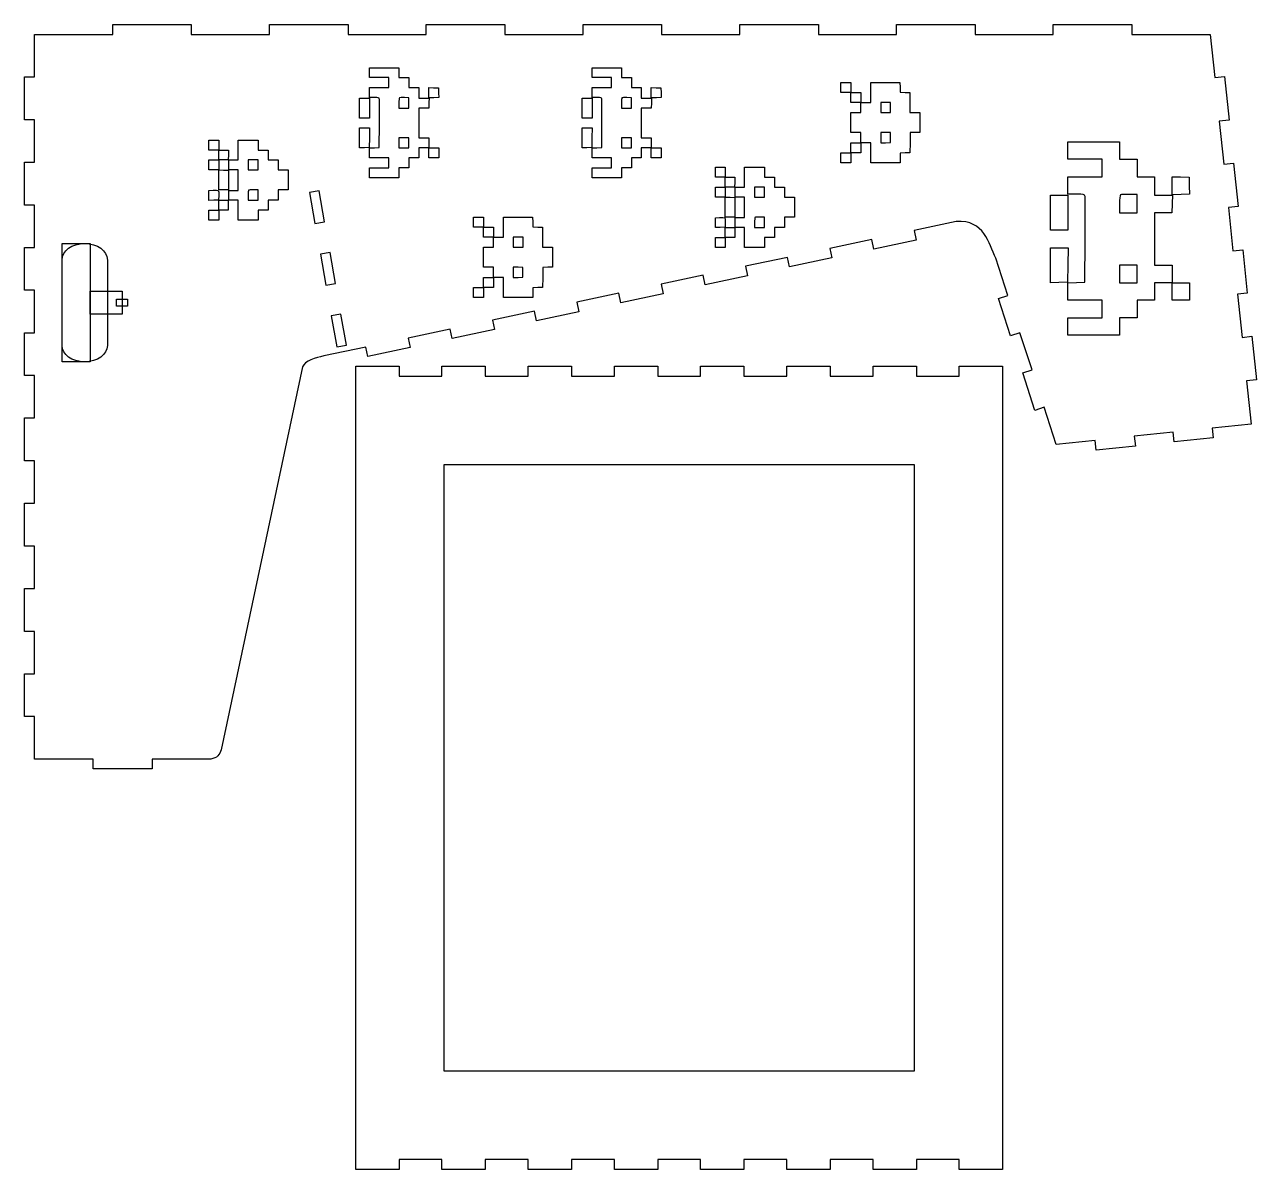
# Model space of a CAD drawing. Extents: x 223 to 1278, y 291 to 876.
# Drawn here: x 649 to 1278, y 291 to 876 of the extents above; entities that cross this region are included whole.
import ezdxf

# ---------------------------------------------------------------- set-up
doc = ezdxf.new("R2010")
doc.units = 0
doc.layers.add('Decoration', color=7, linetype='CONTINUOUS')
doc.layers.add('Plan', color=7, linetype='CONTINUOUS')

msp = doc.modelspace()

# ---------------------------------------------------------------- linework, layer by layer
at = {"layer": 'Decoration', "color": 1}
for p, q in [((825.357675, 850.98098), (825.357675, 853.52098)), ((825.357675, 853.52098), (832.836564, 853.52098)), ((825.357675, 848.44098), (825.357675, 850.98098)), ((832.836564, 853.52098), (840.315453, 853.52098)), ((840.315453, 853.52098), (840.315453, 850.98098)), ((840.315453, 850.98098), (840.315453, 848.44098)), ((938.885036, 850.98098), (938.885036, 853.52098)), ((938.885036, 853.52098), (946.363924, 853.52098)), ((938.885036, 848.44098), (938.885036, 850.98098)), ((946.363924, 853.52098), (953.842813, 853.52098)), ((953.842813, 853.52098), (953.842813, 850.98098)), ((953.842813, 850.98098), (953.842813, 848.44098)), ((830.296564, 848.44098), (825.357675, 848.44098)), ((825.357675, 840.82098), (825.357675, 843.36098)), ((825.357675, 843.36098), (830.296564, 843.36098)), ((835.235453, 848.44098), (830.296564, 848.44098)), ((830.296564, 843.36098), (835.235453, 843.36098)), ((835.235453, 845.90098), (835.235453, 848.44098)), ((835.235453, 843.36098), (835.235453, 845.90098)), ((840.315453, 848.44098), (842.855453, 848.44098)), ((842.855453, 848.44098), (845.395453, 848.44098)), ((845.395453, 848.44098), (845.395453, 845.90098)), ((845.395453, 845.90098), (845.395453, 843.36098)), ((845.395453, 843.36098), (847.935453, 843.36098)), ((847.935453, 843.36098), (850.475453, 843.36098)), ((850.475453, 843.36098), (850.475453, 840.679869)), ((855.555453, 840.690875), (855.555453, 843.382965)), ((855.555453, 843.382965), (858.024898, 843.301431)), ((858.024898, 843.301431), (860.494342, 843.219869)), ((860.494342, 843.219869), (860.575707, 840.761572)), ((943.823924, 848.44098), (938.885036, 848.44098)), ((938.885036, 840.82098), (938.885036, 843.36098)), ((938.885036, 843.36098), (943.823924, 843.36098)), ((948.762813, 848.44098), (943.823924, 848.44098)), ((943.823924, 843.36098), (948.762813, 843.36098)), ((948.762813, 845.90098), (948.762813, 848.44098)), ((948.762813, 843.36098), (948.762813, 845.90098)), ((953.842813, 848.44098), (956.382813, 848.44098)), ((956.382813, 848.44098), (958.922813, 848.44098)), ((958.922813, 848.44098), (958.922813, 845.90098)), ((958.922813, 845.90098), (958.922813, 843.36098)), ((958.922813, 843.36098), (961.462813, 843.36098)), ((961.462813, 843.36098), (964.002813, 843.36098)), ((964.002813, 843.36098), (964.002813, 840.679869)), ((969.082813, 840.690875), (969.082813, 843.382965)), ((969.082813, 843.382965), (971.552258, 843.301431)), ((971.552258, 843.301431), (974.021702, 843.219869)), ((974.021702, 843.219869), (974.103095, 840.761572)), ((1065.842561, 843.360556), (1065.842561, 845.900556)), ((1065.842561, 845.900556), (1068.382561, 845.900556)), ((1065.842561, 840.820556), (1065.842561, 843.360556)), ((1068.382561, 845.901403), (1070.922561, 845.901403)), ((1068.382561, 845.900556), (1068.382561, 845.901403)), ((1070.922561, 845.901403), (1070.922561, 843.361403)), ((1070.922561, 843.361403), (1070.922561, 840.821403)), ((1081.082561, 840.821403), (1081.082561, 845.901403)), ((1081.082561, 845.901403), (1088.550443, 845.901403)), ((1088.550443, 845.901403), (1096.018354, 845.901403)), ((1096.018354, 845.901403), (1096.099888, 843.431959)), ((1096.099888, 843.431959), (1096.18145, 840.962514)), ((820.277704, 832.918758), (820.277704, 837.998758)), ((820.277704, 837.998758), (822.817704, 837.998758)), ((822.817704, 837.998758), (825.357704, 837.998758)), ((825.357675, 838.28098), (825.357675, 840.82098)), ((827.751174, 838.28098), (825.357675, 838.28098)), ((825.357704, 837.998758), (825.357704, 832.918758)), ((845.395453, 838.212682), (843.122294, 838.253999)), ((845.395453, 835.56572), (845.395453, 838.212682)), ((850.475453, 840.679869), (850.475453, 837.998758)), ((850.475453, 837.998758), (853.015453, 837.998758)), ((853.015453, 837.998758), (855.555453, 837.998758)), ((855.555453, 837.998758), (855.555453, 840.690875)), ((855.696564, 838.139869), (855.615397, 835.529313)), ((858.176818, 838.221572), (855.696564, 838.139869)), ((860.6571, 838.303275), (858.176818, 838.221572)), ((860.575707, 840.761572), (860.6571, 838.303275)), ((933.805036, 832.918758), (933.805036, 837.998758)), ((933.805036, 837.998758), (936.345036, 837.998758)), ((936.345036, 837.998758), (938.885036, 837.998758)), ((938.885036, 838.28098), (938.885036, 840.82098)), ((941.278562, 838.28098), (938.885036, 838.28098)), ((938.885036, 837.998758), (938.885036, 832.918758)), ((958.922813, 838.212682), (956.649683, 838.253999)), ((958.922813, 835.56572), (958.922813, 838.212682)), ((964.002813, 840.679869), (964.002813, 837.998758)), ((964.002813, 837.998758), (966.542813, 837.998758)), ((966.542813, 837.998758), (969.082813, 837.998758)), ((969.082813, 837.998758), (969.082813, 840.690875)), ((969.223924, 838.139869), (969.142786, 835.529313)), ((971.704206, 838.221572), (969.223924, 838.139869)), ((974.18446, 838.303275), (971.704206, 838.221572)), ((974.103095, 840.761572), (974.18446, 838.303275)), ((1068.382561, 840.820556), (1065.842561, 840.820556)), ((1070.922561, 840.820556), (1068.382561, 840.820556)), ((1070.922561, 840.821403), (1073.462561, 840.821403)), ((1070.922561, 838.280556), (1070.922561, 840.820556)), ((1070.922561, 835.740556), (1070.922561, 838.280556)), ((1073.462561, 840.821403), (1076.002561, 840.821403)), ((1076.002561, 840.821403), (1076.002561, 838.281403)), ((1076.002561, 838.281403), (1076.002561, 835.741403)), ((1081.082561, 835.741403), (1081.082561, 840.821403)), ((1096.18145, 840.962514), (1098.650894, 840.88098)), ((1098.650894, 840.88098), (1101.120339, 840.799446)), ((1101.120339, 840.799446), (1101.120339, 835.730425)), ((820.277704, 827.838758), (820.277704, 832.918758)), ((825.357704, 832.918758), (825.357704, 827.838758)), ((840.315453, 835.442106), (840.315453, 832.918758)), ((840.315453, 832.918758), (842.855453, 832.918758)), ((842.855453, 832.918758), (845.395453, 832.918758)), ((845.395453, 832.918758), (845.395453, 835.56572)), ((853.004842, 832.918758), (850.475453, 832.918758)), ((850.475453, 832.918758), (850.475453, 825.298758)), ((855.534258, 832.918758), (853.004842, 832.918758)), ((855.615397, 835.529313), (855.534258, 832.918758)), ((933.805036, 827.838758), (933.805036, 832.918758)), ((938.885036, 832.918758), (938.885036, 827.838758)), ((953.842813, 835.442106), (953.842813, 832.918758)), ((953.842813, 832.918758), (956.382813, 832.918758)), ((956.382813, 832.918758), (958.922813, 832.918758)), ((958.922813, 832.918758), (958.922813, 835.56572)), ((966.53223, 832.918758), (964.002813, 832.918758)), ((964.002813, 832.918758), (964.002813, 825.298758)), ((969.061647, 832.918758), (966.53223, 832.918758)), ((969.142786, 835.529313), (969.061647, 832.918758)), ((1073.462561, 835.740556), (1070.922561, 835.740556)), ((1070.922561, 825.580556), (1070.922561, 830.660556)), ((1070.922561, 830.660556), (1073.462561, 830.660556)), ((1076.002561, 835.740556), (1073.462561, 835.740556)), ((1073.462561, 830.660556), (1076.002561, 830.660556)), ((1076.002561, 835.741403), (1078.542561, 835.741403)), ((1076.002561, 833.200556), (1076.002561, 835.740556)), ((1076.002561, 830.660556), (1076.002561, 833.200556)), ((1078.542561, 835.741403), (1081.082561, 835.741403)), ((1088.702561, 835.741403), (1086.162561, 835.741403)), ((1086.162561, 835.741403), (1086.162561, 833.201403)), ((1086.162561, 833.201403), (1086.162561, 830.661403)), ((1086.162561, 830.661403), (1088.702561, 830.661403)), ((1091.242561, 835.741403), (1088.702561, 835.741403)), ((1088.702561, 830.661403), (1091.242561, 830.661403)), ((1091.242561, 833.201403), (1091.242561, 835.741403)), ((1091.242561, 830.661403), (1091.242561, 833.201403)), ((1101.120339, 835.730425), (1101.120339, 830.661403)), ((1101.120339, 830.661403), (1103.660339, 830.661403)), ((1103.660339, 830.661403), (1106.200339, 830.661403)), ((1106.200339, 830.661403), (1106.200339, 825.59241)), ((822.817704, 827.838758), (820.277704, 827.838758)), ((825.357704, 827.838758), (822.817704, 827.838758)), ((830.296564, 812.739869), (830.374937, 824.875424)), ((850.475453, 825.298758), (850.475453, 817.678758)), ((936.345036, 827.838758), (933.805036, 827.838758)), ((938.885036, 827.838758), (936.345036, 827.838758)), ((943.823924, 812.739869), (943.902326, 824.875424)), ((964.002813, 825.298758), (964.002813, 817.678758)), ((1070.922561, 820.500556), (1070.922561, 825.580556)), ((1106.200339, 825.59241), (1106.200339, 820.523388)), ((820.277675, 817.667779), (820.277675, 822.758758)), ((820.277675, 822.758758), (822.824195, 822.758758)), ((820.277675, 812.576801), (820.277675, 817.667779)), ((822.824195, 822.758758), (825.370714, 822.758758)), ((825.293639, 817.749313), (825.216564, 812.739869)), ((825.370714, 822.758758), (825.293639, 817.749313)), ((842.855453, 817.678758), (840.315453, 817.678758)), ((840.315453, 817.678758), (840.315453, 815.138758)), ((845.395453, 817.678758), (842.855453, 817.678758)), ((845.395453, 815.138758), (845.395453, 817.678758)), ((850.475453, 817.678758), (853.015453, 817.678758)), ((853.015453, 817.678758), (855.555453, 817.678758)), ((855.555453, 817.678758), (855.555453, 815.138758)), ((933.805036, 817.667779), (933.805036, 822.758758)), ((933.805036, 822.758758), (936.351527, 822.758758)), ((933.805036, 812.576801), (933.805036, 817.667779)), ((936.351527, 822.758758), (938.898046, 822.758758)), ((938.820971, 817.749313), (938.743924, 812.739869)), ((938.898046, 822.758758), (938.820971, 817.749313)), ((956.382813, 817.678758), (953.842813, 817.678758)), ((953.842813, 817.678758), (953.842813, 815.138758)), ((958.922813, 817.678758), (956.382813, 817.678758)), ((958.922813, 815.138758), (958.922813, 817.678758)), ((964.002813, 817.678758), (966.542813, 817.678758)), ((966.542813, 817.678758), (969.082813, 817.678758)), ((969.082813, 817.678758), (969.082813, 815.138758)), ((1073.462561, 820.500556), (1070.922561, 820.500556)), ((1076.002561, 820.500556), (1073.462561, 820.500556)), ((1076.002561, 817.819445), (1076.002561, 820.500556)), ((1076.002561, 815.138334), (1076.002561, 817.819445)), ((1088.632006, 820.441854), (1086.162561, 820.523388)), ((1086.162561, 820.523388), (1086.162561, 817.820292)), ((1086.162561, 817.820292), (1086.162561, 815.117224)), ((1091.10145, 820.360292), (1088.632006, 820.441854)), ((1091.10145, 817.820292), (1091.10145, 820.360292)), ((1091.10145, 815.280292), (1091.10145, 817.820292)), ((1101.26145, 820.360292), (1101.184573, 815.22063)), ((1103.730894, 820.441854), (1101.26145, 820.360292)), ((1106.200339, 820.523388), (1103.730894, 820.441854)), ((743.364697, 814.038204), (743.364697, 816.578204)), ((743.364697, 816.578204), (745.904697, 816.578204)), ((743.364697, 811.498204), (743.364697, 814.038204)), ((745.904697, 811.498204), (743.364697, 811.498204)), ((745.904697, 816.579502), (748.444697, 816.579502)), ((745.904697, 816.578204), (745.904697, 816.579502)), ((748.444697, 811.498204), (745.904697, 811.498204)), ((748.444697, 816.579502), (748.444697, 814.039502)), ((748.444697, 814.039502), (748.444697, 811.499502)), ((748.444697, 811.499502), (750.914142, 811.499502)), ((748.444697, 808.958204), (748.444697, 811.498204)), ((750.914142, 811.499502), (753.383586, 811.499502)), ((753.383586, 811.499502), (753.293021, 808.958853)), ((758.322475, 811.499502), (758.322475, 816.579502)), ((758.322475, 816.579502), (763.402475, 816.579502)), ((758.322475, 806.419502), (758.322475, 811.499502)), ((763.402475, 816.579502), (768.482475, 816.579502)), ((768.482475, 816.579502), (768.482475, 814.039502)), ((768.482475, 814.039502), (768.482475, 811.499502)), ((768.482475, 811.499502), (771.022475, 811.499502)), ((771.022475, 811.499502), (773.562475, 811.499502)), ((773.562475, 811.499502), (773.562475, 808.959502)), ((822.74712, 812.658335), (820.277675, 812.576801)), ((825.216564, 812.739869), (822.74712, 812.658335)), ((825.357675, 812.576801), (827.82712, 812.658335)), ((825.357675, 810.047779), (825.357675, 812.576801)), ((827.82712, 812.658335), (830.296564, 812.739869)), ((840.315453, 815.138758), (840.315453, 812.598758)), ((840.315453, 812.598758), (842.855453, 812.598758)), ((842.855453, 812.598758), (845.395453, 812.598758)), ((845.395453, 812.598758), (845.395453, 815.138758)), ((853.015453, 812.598758), (850.475453, 812.598758)), ((850.475453, 812.598758), (850.475453, 810.058758)), ((855.555453, 812.598758), (853.015453, 812.598758)), ((855.555453, 815.138758), (855.555453, 812.598758)), ((855.555453, 812.598758), (858.095453, 812.598758)), ((855.555453, 810.058758), (855.555453, 812.598758)), ((858.095453, 812.598758), (860.635453, 812.598758)), ((860.635453, 812.598758), (860.635453, 810.058758)), ((936.27448, 812.658335), (933.805036, 812.576801)), ((938.743924, 812.739869), (936.27448, 812.658335)), ((938.885036, 812.576801), (941.35448, 812.658335)), ((938.885036, 810.047779), (938.885036, 812.576801)), ((941.35448, 812.658335), (943.823924, 812.739869)), ((953.842813, 815.138758), (953.842813, 812.598758)), ((953.842813, 812.598758), (956.382813, 812.598758)), ((956.382813, 812.598758), (958.922813, 812.598758)), ((958.922813, 812.598758), (958.922813, 815.138758)), ((966.542813, 812.598758), (964.002813, 812.598758)), ((964.002813, 812.598758), (964.002813, 810.058758)), ((969.082813, 812.598758), (966.542813, 812.598758)), ((969.082813, 815.138758), (969.082813, 812.598758)), ((969.082813, 812.598758), (971.622813, 812.598758)), ((969.082813, 810.058758), (969.082813, 812.598758)), ((971.622813, 812.598758), (974.162813, 812.598758)), ((974.162813, 812.598758), (974.162813, 810.058758)), ((1070.922561, 812.598334), (1070.922561, 815.138334)), ((1070.922561, 815.138334), (1073.462561, 815.138334)), ((1070.922561, 810.058334), (1070.922561, 812.598334)), ((1073.462561, 815.138334), (1076.002561, 815.138334)), ((1078.542561, 815.138334), (1076.002561, 815.138334)), ((1076.002561, 815.138334), (1076.002561, 812.598334)), ((1076.002561, 812.598334), (1076.002561, 810.058334)), ((1081.082561, 815.138334), (1078.542561, 815.138334)), ((1081.082561, 810.058334), (1081.082561, 815.138334)), ((1086.162561, 815.117224), (1088.632006, 815.198758)), ((1088.632006, 815.198758), (1091.10145, 815.280292)), ((1101.184573, 815.22063), (1101.107695, 810.080968)), ((1181.74262, 811.239208), (1181.74262, 815.70546)), ((1181.74262, 815.70546), (1194.893244, 815.70546)), ((1181.74262, 806.772957), (1181.74262, 811.239208)), ((1194.893244, 815.70546), (1208.043897, 815.70546)), ((1208.043897, 815.70546), (1208.043897, 811.239208)), ((1208.043897, 811.239208), (1208.043897, 806.772957)), ((743.364697, 803.878204), (743.364697, 806.418204)), ((743.364697, 806.418204), (745.904697, 806.418204)), ((745.904697, 806.418204), (748.444697, 806.418204)), ((748.444697, 806.418204), (748.444697, 808.958204)), ((750.823577, 806.418204), (748.444697, 806.418204)), ((748.444697, 806.418204), (748.444697, 803.889182)), ((753.202428, 806.418204), (750.823577, 806.418204)), ((753.293021, 808.958853), (753.202428, 806.418204)), ((753.524697, 803.879502), (753.524697, 806.419502)), ((753.524697, 806.419502), (755.923586, 806.419502)), ((755.923586, 806.419502), (758.322475, 806.419502)), ((765.942475, 806.419502), (763.402475, 806.419502)), ((763.402475, 806.419502), (763.402475, 803.879502)), ((768.482475, 806.419502), (765.942475, 806.419502)), ((768.482475, 803.879502), (768.482475, 806.419502)), ((773.562475, 808.959502), (773.562475, 806.419502)), ((773.562475, 806.419502), (776.102475, 806.419502)), ((776.102475, 806.419502), (778.642475, 806.419502)), ((778.642475, 806.419502), (778.642475, 803.879502)), ((825.357675, 807.518758), (825.357675, 810.047779)), ((830.296564, 807.518758), (825.357675, 807.518758)), ((835.235453, 807.518758), (830.296564, 807.518758)), ((835.235453, 804.978758), (835.235453, 807.518758)), ((835.235453, 802.438758), (835.235453, 804.978758)), ((847.935453, 807.518758), (845.395453, 807.518758)), ((845.395453, 807.518758), (845.395453, 804.978758)), ((845.395453, 804.978758), (845.395453, 802.438758)), ((850.475453, 807.518758), (847.935453, 807.518758)), ((850.475453, 810.058758), (850.475453, 807.518758)), ((855.555453, 807.518758), (855.555453, 810.058758)), ((858.095453, 807.518758), (855.555453, 807.518758)), ((860.635453, 807.518758), (858.095453, 807.518758)), ((860.635453, 810.058758), (860.635453, 807.518758)), ((938.885036, 807.518758), (938.885036, 810.047779)), ((943.823924, 807.518758), (938.885036, 807.518758)), ((948.762813, 807.518758), (943.823924, 807.518758)), ((948.762813, 804.978758), (948.762813, 807.518758)), ((948.762813, 802.438758), (948.762813, 804.978758)), ((961.462813, 807.518758), (958.922813, 807.518758)), ((958.922813, 807.518758), (958.922813, 804.978758)), ((958.922813, 804.978758), (958.922813, 802.438758)), ((964.002813, 807.518758), (961.462813, 807.518758)), ((964.002813, 810.058758), (964.002813, 807.518758)), ((969.082813, 807.518758), (969.082813, 810.058758)), ((971.622813, 807.518758), (969.082813, 807.518758)), ((974.162813, 807.518758), (971.622813, 807.518758)), ((974.162813, 810.058758), (974.162813, 807.518758)), ((1065.842561, 807.518334), (1065.842561, 810.058334)), ((1065.842561, 810.058334), (1068.382561, 810.058334)), ((1065.842561, 804.978334), (1065.842561, 807.518334)), ((1068.382561, 804.978334), (1065.842561, 804.978334)), ((1068.382561, 810.058334), (1070.922561, 810.058334)), ((1070.922561, 804.978334), (1068.382561, 804.978334)), ((1073.462561, 810.058334), (1070.922561, 810.058334)), ((1070.922561, 810.058334), (1070.922561, 807.518334)), ((1070.922561, 807.518334), (1070.922561, 804.978334)), ((1076.002561, 810.058334), (1073.462561, 810.058334)), ((1081.082561, 804.978334), (1081.082561, 810.058334)), ((1088.632006, 804.978334), (1081.082561, 804.978334)), ((1096.18145, 804.978334), (1088.632006, 804.978334)), ((1098.644573, 809.999519), (1096.18145, 809.91807)), ((1096.18145, 809.91807), (1096.18145, 807.448202)), ((1096.18145, 807.448202), (1096.18145, 804.978334)), ((1101.107695, 810.080968), (1098.644573, 809.999519)), ((1190.426993, 806.772957), (1181.74262, 806.772957)), ((1199.111394, 806.772957), (1190.426993, 806.772957)), ((1199.111394, 802.306678), (1199.111394, 806.772957)), ((1208.043897, 806.772957), (1212.510176, 806.772957)), ((1212.510176, 806.772957), (1216.976428, 806.772957)), ((1216.976428, 806.772957), (1216.976428, 802.306678)), ((743.364697, 801.338204), (743.364697, 803.878204)), ((745.904697, 801.338204), (743.364697, 801.338204)), ((748.444697, 801.338204), (745.904697, 801.338204)), ((748.444697, 803.889182), (748.444697, 801.360161)), ((748.444697, 801.360161), (750.85781, 801.278627)), ((748.444697, 796.258204), (748.444697, 801.338204)), ((750.85781, 801.278627), (753.270895, 801.197093)), ((753.270895, 801.197093), (753.327255, 796.18762)), ((753.524697, 801.339502), (753.524697, 803.879502)), ((755.923586, 801.339502), (753.524697, 801.339502)), ((758.322475, 801.339502), (755.923586, 801.339502)), ((758.322475, 796.118391), (758.322475, 801.339502)), ((763.402475, 803.879502), (763.402475, 801.339502)), ((763.402475, 801.339502), (765.942475, 801.339502)), ((765.942475, 801.339502), (768.482475, 801.339502)), ((768.482475, 801.339502), (768.482475, 803.879502)), ((778.642475, 803.879502), (778.642475, 801.339502)), ((778.642475, 801.339502), (781.182475, 801.339502)), ((781.182475, 801.339502), (783.722475, 801.339502)), ((783.722475, 801.339502), (783.722475, 796.259502)), ((825.357675, 799.898758), (825.357675, 802.438758)), ((825.357675, 802.438758), (830.296564, 802.438758)), ((825.357675, 797.358758), (825.357675, 799.898758)), ((830.296564, 802.438758), (835.235453, 802.438758)), ((842.855453, 802.438758), (840.315453, 802.438758)), ((840.315453, 802.438758), (840.315453, 799.898758)), ((840.315453, 799.898758), (840.315453, 797.358758)), ((845.395453, 802.438758), (842.855453, 802.438758)), ((938.885036, 799.898758), (938.885036, 802.438758)), ((938.885036, 802.438758), (943.823924, 802.438758)), ((938.885036, 797.358758), (938.885036, 799.898758)), ((943.823924, 802.438758), (948.762813, 802.438758)), ((956.382813, 802.438758), (953.842813, 802.438758)), ((953.842813, 802.438758), (953.842813, 799.898758)), ((953.842813, 799.898758), (953.842813, 797.358758)), ((958.922813, 802.438758), (956.382813, 802.438758)), ((1001.788813, 800.123181), (1001.788813, 802.663181)), ((1001.788813, 802.663181), (1004.328813, 802.663181)), ((1001.788813, 797.583181), (1001.788813, 800.123181)), ((1004.328813, 802.664451), (1006.868813, 802.664451)), ((1004.328813, 802.663181), (1004.328813, 802.664451)), ((1006.868813, 802.664451), (1006.868813, 800.124451)), ((1006.868813, 800.124451), (1006.868813, 797.584451)), ((1016.746591, 797.584451), (1016.746591, 802.664451)), ((1016.746591, 802.664451), (1021.826591, 802.664451)), ((1021.826591, 802.664451), (1026.906591, 802.664451)), ((1026.906591, 802.664451), (1026.906591, 800.124451)), ((1026.906591, 800.124451), (1026.906591, 797.584451)), ((1199.111394, 797.840426), (1199.111394, 802.306678)), ((1216.976428, 802.306678), (1216.976428, 797.840426)), ((748.444697, 791.178204), (748.444697, 796.258204)), ((753.327255, 796.18762), (753.383586, 791.178147)), ((758.322475, 790.89728), (758.322475, 796.118391)), ((783.722475, 796.259502), (783.722475, 791.179502)), ((832.836564, 797.358758), (825.357675, 797.358758)), ((840.315453, 797.358758), (832.836564, 797.358758)), ((946.363924, 797.358758), (938.885036, 797.358758)), ((953.842813, 797.358758), (946.363924, 797.358758)), ((1004.328813, 797.583181), (1001.788813, 797.583181)), ((1001.788813, 789.963181), (1001.788813, 792.503181)), ((1001.788813, 792.503181), (1004.328813, 792.503181)), ((1006.868813, 797.583181), (1004.328813, 797.583181)), ((1004.328813, 792.503181), (1006.868813, 792.503181)), ((1006.868813, 797.584451), (1009.338257, 797.584451)), ((1006.868813, 795.043181), (1006.868813, 797.583181)), ((1006.868813, 792.503181), (1006.868813, 795.043181)), ((1009.247664, 792.503181), (1006.868813, 792.503181)), ((1006.868813, 792.503181), (1006.868813, 789.974159)), ((1011.626515, 792.503181), (1009.247664, 792.503181)), ((1009.338257, 797.584451), (1011.807702, 797.584451)), ((1011.717108, 795.04383), (1011.626515, 792.503181)), ((1011.807702, 797.584451), (1011.717108, 795.04383)), ((1011.948813, 789.964451), (1011.948813, 792.504451)), ((1011.948813, 792.504451), (1014.347702, 792.504451)), ((1014.347702, 792.504451), (1016.746591, 792.504451)), ((1016.746591, 792.504451), (1016.746591, 797.584451)), ((1024.366591, 792.504451), (1021.826591, 792.504451)), ((1021.826591, 792.504451), (1021.826591, 789.964451)), ((1026.906591, 792.504451), (1024.366591, 792.504451)), ((1026.906591, 797.584451), (1029.446591, 797.584451)), ((1026.906591, 789.964451), (1026.906591, 792.504451)), ((1029.446591, 797.584451), (1031.986591, 797.584451)), ((1031.986591, 797.584451), (1031.986591, 795.044451)), ((1031.986591, 795.044451), (1031.986591, 792.504451)), ((1031.986591, 792.504451), (1034.526591, 792.504451)), ((1034.526591, 792.504451), (1037.066562, 792.504451)), ((1037.066562, 792.504451), (1037.066562, 789.964451)), ((1181.74262, 793.374175), (1181.74262, 797.840426)), ((1181.74262, 797.840426), (1190.426993, 797.840426)), ((1181.74262, 788.907924), (1181.74262, 793.374175)), ((1190.426993, 797.840426), (1199.111394, 797.840426)), ((1216.976428, 797.840426), (1221.442707, 797.840426)), ((1221.442707, 797.840426), (1225.90893, 797.840426)), ((1225.90893, 797.840426), (1225.90893, 793.126045)), ((1225.90893, 793.126045), (1225.90893, 788.411664)), ((1234.841433, 793.145349), (1234.841433, 797.879091)), ((1234.841433, 797.879091), (1239.183648, 797.735665)), ((1234.841433, 788.411664), (1234.841433, 793.145349)), ((1239.183648, 797.735665), (1243.525834, 797.592296)), ((1243.525834, 797.592296), (1243.668949, 793.269724)), ((1243.668949, 793.269724), (1243.812007, 788.947124)), ((743.364697, 790.852689), (745.450348, 790.94554)), ((743.364697, 788.323978), (743.364697, 790.852689)), ((743.364697, 785.795295), (743.364697, 788.323978)), ((745.834142, 785.876829), (743.364697, 785.795295)), ((748.303586, 785.958391), (745.834142, 785.876829)), ((748.38481, 788.405088), (748.303586, 785.958391)), ((750.914142, 791.178176), (748.444697, 791.178204)), ((748.444697, 783.27728), (748.444697, 785.81728)), ((748.444697, 785.81728), (750.843586, 785.81728)), ((750.843586, 785.81728), (753.242475, 785.81728)), ((753.383586, 791.178147), (750.914142, 791.178176)), ((753.242475, 785.81728), (753.242475, 783.27728)), ((753.524697, 788.35728), (753.524697, 790.89728)), ((753.524697, 790.89728), (755.923586, 790.89728)), ((753.524697, 785.81728), (753.524697, 788.35728)), ((755.923586, 785.81728), (753.524697, 785.81728)), ((755.923586, 790.89728), (758.322475, 790.89728)), ((758.322475, 785.81728), (755.923586, 785.81728)), ((758.322475, 780.73728), (758.322475, 785.81728)), ((763.402475, 788.310233), (763.402475, 785.81728)), ((763.402475, 785.81728), (765.942475, 785.81728)), ((765.942475, 785.81728), (768.482475, 785.81728)), ((768.482475, 791.179502), (766.130633, 791.179502)), ((768.482475, 788.498391), (768.482475, 791.179502)), ((768.482475, 785.81728), (768.482475, 788.498391)), ((776.102475, 785.81728), (773.562475, 785.81728)), ((773.562475, 785.81728), (773.562475, 783.27728)), ((778.642475, 785.81728), (776.102475, 785.81728)), ((781.182475, 791.179502), (778.642475, 791.179502)), ((778.642475, 791.179502), (778.642475, 788.498391)), ((778.642475, 788.498391), (778.642475, 785.81728)), ((783.722475, 791.179502), (781.182475, 791.179502)), ((1001.788813, 787.423181), (1001.788813, 789.963181)), ((1004.328813, 787.423181), (1001.788813, 787.423181)), ((1006.868813, 787.423181), (1004.328813, 787.423181)), ((1006.868813, 789.974159), (1006.868813, 787.445138)), ((1006.868813, 787.445138), (1009.281898, 787.363604)), ((1006.868813, 782.343152), (1006.868813, 787.423181)), ((1009.281898, 787.363604), (1011.69501, 787.28207)), ((1011.69501, 787.28207), (1011.751342, 782.272597)), ((1011.948813, 787.424451), (1011.948813, 789.964451)), ((1014.347702, 787.424451), (1011.948813, 787.424451)), ((1016.746591, 787.424451), (1014.347702, 787.424451)), ((1016.746591, 782.20334), (1016.746591, 787.424451)), ((1021.826591, 789.964451), (1021.826591, 787.424451)), ((1021.826591, 787.424451), (1024.366591, 787.424451)), ((1024.366591, 787.424451), (1026.906591, 787.424451)), ((1026.906591, 787.424451), (1026.906591, 789.964451)), ((1037.066562, 789.964451), (1037.066562, 787.424451)), ((1037.066562, 787.424451), (1039.606562, 787.424451)), ((1039.606562, 787.424451), (1042.146562, 787.424451)), ((1042.146562, 787.424451), (1042.146562, 782.344451)), ((1172.809976, 779.479161), (1172.809976, 788.411664)), ((1172.809976, 788.411664), (1177.276228, 788.411664)), ((1177.276228, 788.411664), (1181.742507, 788.411664)), ((1181.742507, 788.411664), (1181.742507, 779.479161)), ((1185.951287, 788.907924), (1181.74262, 788.907924)), ((1216.976428, 788.78781), (1212.979371, 788.860426)), ((1216.976428, 784.133486), (1216.976428, 788.78781)), ((1225.90893, 788.411664), (1230.37521, 788.411664)), ((1230.37521, 788.411664), (1234.841433, 788.411664)), ((1235.089563, 788.659794), (1234.946871, 784.069478)), ((1239.450799, 788.803445), (1235.089563, 788.659794)), ((1243.812007, 788.947124), (1239.450799, 788.803445)), ((743.364697, 778.19728), (743.364697, 780.73728)), ((743.364697, 780.73728), (745.904697, 780.73728)), ((745.904697, 780.73728), (748.444697, 780.73728)), ((748.444697, 780.73728), (748.444697, 783.27728)), ((750.843586, 780.73728), (748.444697, 780.73728)), ((748.444697, 780.73728), (748.444697, 778.19728)), ((753.242475, 780.73728), (750.843586, 780.73728)), ((753.242475, 783.27728), (753.242475, 780.73728)), ((758.322475, 775.65728), (758.322475, 780.73728)), ((771.022475, 780.73728), (768.482475, 780.73728)), ((768.482475, 780.73728), (768.482475, 778.19728)), ((773.562475, 780.73728), (771.022475, 780.73728)), ((773.562475, 783.27728), (773.562475, 780.73728)), ((1006.868813, 777.263152), (1006.868813, 782.343152)), ((1011.751342, 782.272597), (1011.807702, 777.263124)), ((1016.746591, 776.982228), (1016.746591, 782.20334)), ((1042.146562, 782.344451), (1042.146562, 777.264451)), ((1172.809976, 770.54663), (1172.809976, 779.479161)), ((1181.742507, 779.479161), (1181.742507, 770.54663)), ((1208.043897, 783.916118), (1208.043897, 779.479161)), ((1208.043897, 779.479161), (1212.510176, 779.479161)), ((1212.510176, 779.479161), (1216.976428, 779.479161)), ((1216.976428, 779.479161), (1216.976428, 784.133486)), ((1230.356583, 779.479161), (1225.90893, 779.479161)), ((1225.90893, 779.479161), (1225.90893, 766.080379)), ((1234.804236, 779.479161), (1230.356583, 779.479161)), ((1234.946871, 784.069478), (1234.804236, 779.479161)), ((743.364697, 775.65728), (743.364697, 778.19728)), ((745.904697, 775.65728), (743.364697, 775.65728)), ((748.444697, 775.65728), (745.904697, 775.65728)), ((748.444697, 778.19728), (748.444697, 775.65728)), ((763.402475, 775.65728), (758.322475, 775.65728)), ((768.482475, 775.65728), (763.402475, 775.65728)), ((768.482475, 778.19728), (768.482475, 775.65728)), ((878.373063, 774.601289), (878.373063, 777.141289)), ((878.373063, 777.141289), (880.913063, 777.141289)), ((878.373063, 772.061289), (878.373063, 774.601289)), ((880.913063, 777.142164), (883.453063, 777.142164)), ((880.913063, 777.141289), (880.913063, 777.142164)), ((883.453063, 777.142164), (883.453063, 774.602164)), ((883.453063, 774.602164), (883.453063, 772.062164)), ((893.613063, 772.062164), (893.613063, 777.142164)), ((893.613063, 777.142164), (901.080974, 777.142164)), ((901.080974, 777.142164), (908.548856, 777.142164)), ((908.548856, 777.142164), (908.630418, 774.672719)), ((908.630418, 774.672719), (908.711952, 772.203275)), ((1001.788813, 776.937637), (1003.874435, 777.030488)), ((1001.788813, 774.408954), (1001.788813, 776.937637)), ((1001.788813, 771.880272), (1001.788813, 774.408954)), ((1006.808897, 774.490037), (1006.727702, 772.04334)), ((1009.338257, 777.263152), (1006.868813, 777.263152)), ((1011.807702, 777.263124), (1009.338257, 777.263152)), ((1011.948813, 774.442228), (1011.948813, 776.982228)), ((1011.948813, 776.982228), (1014.347702, 776.982228)), ((1011.948813, 771.902228), (1011.948813, 774.442228)), ((1014.347702, 776.982228), (1016.746591, 776.982228)), ((1021.826591, 774.39521), (1021.826591, 771.902228)), ((1026.906591, 777.264451), (1024.55472, 777.264451)), ((1026.906591, 774.58334), (1026.906591, 777.264451)), ((1026.906591, 771.902228), (1026.906591, 774.58334)), ((1039.606562, 777.264451), (1037.066562, 777.264451)), ((1037.066562, 777.264451), (1037.066562, 774.58334)), ((1037.066562, 774.58334), (1037.066562, 771.902228)), ((1042.146562, 777.264451), (1039.606562, 777.264451)), ((880.913063, 772.061289), (878.373063, 772.061289)), ((883.453063, 772.061289), (880.913063, 772.061289)), ((883.453063, 772.062164), (885.993063, 772.062164)), ((883.453063, 769.521289), (883.453063, 772.061289)), ((883.453063, 766.981289), (883.453063, 769.521289)), ((885.993063, 766.981289), (883.453063, 766.981289)), ((885.993063, 772.062164), (888.533063, 772.062164)), ((888.533063, 766.981289), (885.993063, 766.981289)), ((888.533063, 772.062164), (888.533063, 769.522164)), ((888.533063, 769.522164), (888.533063, 766.982164)), ((888.533063, 766.982164), (891.073063, 766.982164)), ((888.533063, 764.441289), (888.533063, 766.981289)), ((891.073063, 766.982164), (893.613063, 766.982164)), ((893.613063, 766.982164), (893.613063, 772.062164)), ((901.233063, 766.982164), (898.693063, 766.982164)), ((898.693063, 766.982164), (898.693063, 764.442164)), ((903.773063, 766.982164), (901.233063, 766.982164)), ((903.773063, 764.442164), (903.773063, 766.982164)), ((908.711952, 772.203275), (911.181397, 772.121713)), ((911.181397, 772.121713), (913.650841, 772.040179)), ((913.650841, 772.040179), (913.650841, 766.971157)), ((913.650841, 766.971157), (913.650841, 761.902164)), ((1004.258257, 771.961806), (1001.788813, 771.880272)), ((1006.727702, 772.04334), (1004.258257, 771.961806)), ((1006.868813, 769.362228), (1006.868813, 771.902228)), ((1006.868813, 771.902228), (1009.267702, 771.902228)), ((1006.868813, 766.822228), (1006.868813, 769.362228)), ((1009.267702, 771.902228), (1011.666591, 771.902228)), ((1011.666591, 771.902228), (1011.666591, 769.362228)), ((1011.666591, 769.362228), (1011.666591, 766.822228)), ((1014.347702, 771.902228), (1011.948813, 771.902228)), ((1016.746591, 771.902228), (1014.347702, 771.902228)), ((1016.746591, 766.822228), (1016.746591, 771.902228)), ((1021.826591, 771.902228), (1024.366591, 771.902228)), ((1024.366591, 771.902228), (1026.906591, 771.902228)), ((1034.526591, 771.902228), (1031.986591, 771.902228)), ((1031.986591, 771.902228), (1031.986591, 769.362228)), ((1031.986591, 769.362228), (1031.986591, 766.822228)), ((1037.066562, 771.902228), (1034.526591, 771.902228)), ((1177.276228, 770.54663), (1172.809976, 770.54663)), ((1181.742507, 770.54663), (1177.276228, 770.54663)), ((668.39132, 763.691848), (668.391348, 763.691876)), ((668.39132, 703.435315), (668.39132, 763.691848)), ((668.391348, 763.691876), (682.73264, 763.691876)), ((682.732668, 763.691848), (682.732668, 703.435315)), ((682.732668, 763.691848), (682.732668, 763.691848)), ((883.453063, 756.821289), (883.453063, 761.901289)), ((883.453063, 761.901289), (885.993063, 761.901289)), ((885.993063, 761.901289), (888.533063, 761.901289)), ((888.533063, 761.901289), (888.533063, 764.441289)), ((898.693063, 764.442164), (898.693063, 761.902164)), ((898.693063, 761.902164), (901.233063, 761.902164)), ((901.233063, 761.902164), (903.773063, 761.902164)), ((903.773063, 761.902164), (903.773063, 764.442164)), ((913.650841, 761.902164), (916.190841, 761.902164)), ((916.190841, 761.902164), (918.730841, 761.902164)), ((918.730841, 761.902164), (918.730841, 756.833142)), ((1001.788813, 764.282228), (1001.788813, 766.822228)), ((1001.788813, 766.822228), (1004.328813, 766.822228)), ((1001.788813, 761.742228), (1001.788813, 764.282228)), ((1004.328813, 761.742228), (1001.788813, 761.742228)), ((1004.328813, 766.822228), (1006.868813, 766.822228)), ((1006.868813, 761.742228), (1004.328813, 761.742228)), ((1009.267702, 766.822228), (1006.868813, 766.822228)), ((1006.868813, 766.822228), (1006.868813, 764.282228)), ((1006.868813, 764.282228), (1006.868813, 761.742228)), ((1011.666591, 766.822228), (1009.267702, 766.822228)), ((1016.746591, 761.742228), (1016.746591, 766.822228)), ((1021.826591, 761.742228), (1016.746591, 761.742228)), ((1026.906591, 761.742228), (1021.826591, 761.742228)), ((1029.446591, 766.822228), (1026.906591, 766.822228)), ((1026.906591, 766.822228), (1026.906591, 764.282228)), ((1026.906591, 764.282228), (1026.906591, 761.742228)), ((1031.986591, 766.822228), (1029.446591, 766.822228)), ((1172.810117, 752.662293), (1172.810117, 761.614128)), ((1172.810117, 761.614128), (1177.287799, 761.614128)), ((1177.287799, 761.614128), (1181.765536, 761.614128)), ((1181.765536, 761.614128), (1181.630013, 752.805662)), ((1190.426993, 743.997224), (1190.56483, 765.33599)), ((1225.90893, 766.080379), (1225.90893, 752.681597)), ((668.39132, 711.778848), (668.39132, 755.348343)), ((691.544916, 755.348343), (691.544916, 711.778848)), ((691.544916, 755.348343), (691.544916, 755.348343)), ((883.453063, 751.741289), (883.453063, 756.821289)), ((918.730841, 756.833142), (918.730841, 751.764121)), ((885.993063, 751.741289), (883.453063, 751.741289)), ((888.533063, 751.741289), (885.993063, 751.741289)), ((888.533063, 749.060178), (888.533063, 751.741289)), ((888.533063, 746.379067), (888.533063, 749.060178)), ((901.162508, 751.682587), (898.693063, 751.764121)), ((898.693063, 751.764121), (898.693063, 749.061053)), ((898.693063, 749.061053), (898.693063, 746.357956)), ((903.631952, 751.601053), (901.162508, 751.682587)), ((903.631952, 749.061053), (903.631952, 751.601053)), ((903.631952, 746.521053), (903.631952, 749.061053)), ((913.791952, 751.601053), (913.715075, 746.461391)), ((916.261397, 751.682587), (913.791952, 751.601053)), ((918.730841, 751.764121), (916.261397, 751.682587)), ((1172.810117, 743.71043), (1172.810117, 752.662293)), ((1181.630013, 752.805662), (1181.49449, 743.997224)), ((1212.510176, 752.681597), (1208.043897, 752.681597)), ((1208.043897, 752.681597), (1208.043897, 748.215346)), ((1208.043897, 748.215346), (1208.043897, 743.749094)), ((1216.976428, 752.681597), (1212.510176, 752.681597)), ((1216.976428, 748.215346), (1216.976428, 752.681597)), ((1216.976428, 743.749094), (1216.976428, 748.215346)), ((1225.90893, 752.681597), (1230.37521, 752.681597)), ((1230.37521, 752.681597), (1234.841433, 752.681597)), ((1234.841433, 752.681597), (1234.841433, 748.215346)), ((1234.841433, 748.215346), (1234.841433, 743.749094)), ((883.453063, 743.839067), (883.453063, 746.379067)), ((883.453063, 746.379067), (885.993063, 746.379067)), ((883.453063, 741.299067), (883.453063, 743.839067)), ((885.993063, 746.379067), (888.533063, 746.379067)), ((891.073063, 746.379067), (888.533063, 746.379067)), ((888.533063, 746.379067), (888.533063, 743.839067)), ((888.533063, 743.839067), (888.533063, 741.299067)), ((893.613063, 746.379067), (891.073063, 746.379067)), ((893.613063, 741.299067), (893.613063, 746.379067)), ((898.693063, 746.357956), (901.162508, 746.43949)), ((901.162508, 746.43949), (903.631952, 746.521053)), ((913.715075, 746.461391), (913.638198, 741.321729)), ((1177.152304, 743.853855), (1172.810117, 743.71043)), ((1181.49449, 743.997224), (1177.152304, 743.853855)), ((1181.74262, 743.71043), (1186.084806, 743.853855)), ((1181.74262, 739.263539), (1181.74262, 743.71043)), ((1186.084806, 743.853855), (1190.426993, 743.997224)), ((1208.043897, 743.749094), (1212.510176, 743.749094)), ((1212.510176, 743.749094), (1216.976428, 743.749094)), ((1230.37521, 743.749094), (1225.90893, 743.749094)), ((1225.90893, 743.749094), (1225.90893, 739.282843)), ((1234.841433, 743.749094), (1230.37521, 743.749094)), ((1234.841433, 743.749094), (1239.307712, 743.749094)), ((1234.841433, 739.282843), (1234.841433, 743.749094)), ((1239.307712, 743.749094), (1243.773964, 743.749094)), ((1243.773964, 743.749094), (1243.773964, 739.282843)), ((682.732668, 727.75415), (682.732668, 739.372985)), ((682.732696, 739.373013), (699.091538, 739.373013)), ((699.091566, 739.372985), (699.091566, 727.75415)), ((699.091566, 739.372985), (699.091566, 739.372985)), ((878.373063, 738.759067), (878.373063, 741.299067)), ((878.373063, 741.299067), (880.913063, 741.299067)), ((878.373063, 736.219067), (878.373063, 738.759067)), ((880.913063, 736.219067), (878.373063, 736.219067)), ((880.913063, 741.299067), (883.453063, 741.299067)), ((883.453063, 736.219067), (880.913063, 736.219067)), ((885.993063, 741.299067), (883.453063, 741.299067)), ((883.453063, 741.299067), (883.453063, 738.759067)), ((883.453063, 738.759067), (883.453063, 736.219067)), ((888.533063, 741.299067), (885.993063, 741.299067)), ((893.613063, 736.219067), (893.613063, 741.299067)), ((901.162508, 736.219067), (893.613063, 736.219067)), ((908.711952, 736.219067), (901.162508, 736.219067)), ((911.175075, 741.24028), (908.711952, 741.15883)), ((908.711952, 741.15883), (908.711952, 738.688934)), ((908.711952, 738.688934), (908.711952, 736.219067)), ((913.638198, 741.321729), (911.175075, 741.24028)), ((1181.74262, 734.816563), (1181.74262, 739.263539)), ((1225.90893, 739.282843), (1225.90893, 734.816563)), ((1234.841433, 734.816563), (1234.841433, 739.282843)), ((1243.773964, 739.282843), (1243.773964, 734.816563)), ((696.269344, 731.715167), (696.269344, 735.412024)), ((696.269372, 735.412052), (701.8147, 735.412052)), ((701.8147, 731.715139), (696.269372, 731.715139)), ((701.8147, 735.412052), (701.814728, 735.412024)), ((701.814728, 735.412024), (701.814728, 731.715167)), ((701.814728, 735.412024), (701.814728, 735.412024)), ((1190.426993, 734.816563), (1181.74262, 734.816563)), ((1199.111394, 734.816563), (1190.426993, 734.816563)), ((1199.111394, 730.350312), (1199.111394, 734.816563)), ((1199.111394, 725.884061), (1199.111394, 730.350312)), ((1221.442707, 734.816563), (1216.976428, 734.816563)), ((1216.976428, 734.816563), (1216.976428, 730.350312)), ((1216.976428, 730.350312), (1216.976428, 725.884061)), ((1225.90893, 734.816563), (1221.442707, 734.816563)), ((1239.307712, 734.816563), (1234.841433, 734.816563)), ((1243.773964, 734.816563), (1239.307712, 734.816563)), ((699.091538, 727.754122), (682.732696, 727.754122)), ((1181.74262, 721.417809), (1181.74262, 725.884061)), ((1181.74262, 725.884061), (1190.426993, 725.884061)), ((1190.426993, 725.884061), (1199.111394, 725.884061)), ((1212.510176, 725.884061), (1208.043897, 725.884061)), ((1208.043897, 725.884061), (1208.043897, 721.417809)), ((1216.976428, 725.884061), (1212.510176, 725.884061)), ((1181.74262, 716.95153), (1181.74262, 721.417809)), ((1194.893244, 716.95153), (1181.74262, 716.95153)), ((1208.043897, 716.95153), (1194.893244, 716.95153)), ((1208.043897, 721.417809), (1208.043897, 716.95153)), ((668.391348, 703.435287), (668.39132, 703.435315)), ((682.73264, 703.435287), (668.391348, 703.435287))]:
    msp.add_line(p, q, dxfattribs=at)
for points in [[(830.29902, 837.64598), (830.154042, 838.242456), (829.999469, 838.28098), (827.751174, 838.28098)], [(830.374937, 824.875424), (830.418061, 831.54998), (830.383968, 837.29673), (830.29902, 837.64598)], [(840.582294, 838.130386), (840.435539, 838.03968), (840.315453, 836.829962), (840.315453, 835.442106)], [(843.122294, 838.253999), (841.872078, 838.276859), (840.729078, 838.221092), (840.582294, 838.130386)], [(943.826408, 837.64598), (943.68143, 838.242456), (943.526857, 838.28098), (941.278562, 838.28098)], [(943.902326, 824.875424), (943.945449, 831.54998), (943.911357, 837.29673), (943.826408, 837.64598)], [(954.109683, 838.130386), (953.962899, 838.03968), (953.842813, 836.829962), (953.842813, 835.442106)], [(956.649683, 838.253999), (955.399438, 838.276859), (954.256438, 838.221092), (954.109683, 838.130386)], [(745.450348, 790.94554), (748.645978, 791.087808), (748.478677, 791.232644), (748.38481, 788.405088)], [(763.590633, 790.991344), (763.487142, 790.887854), (763.402475, 789.681354), (763.402475, 788.310233)], [(766.130633, 791.179502), (764.837124, 791.179502), (763.694124, 791.094835), (763.590633, 790.991344)], [(1190.431311, 787.79134), (1190.176436, 788.84019), (1189.9046, 788.907924), (1185.951287, 788.907924)], [(1190.56483, 765.33599), (1190.640663, 777.072342), (1190.580635, 787.177252), (1190.431311, 787.79134)], [(1208.513119, 788.643114), (1208.255055, 788.483574), (1208.043897, 786.356437), (1208.043897, 783.916118)], [(1212.979371, 788.860426), (1210.781001, 788.900614), (1208.771183, 788.802598), (1208.513119, 788.643114)], [(1003.874435, 777.030488), (1007.070066, 777.172757), (1006.902764, 777.317621), (1006.808897, 774.490037)], [(1022.01472, 777.076321), (1021.911257, 776.97283), (1021.826591, 775.76633), (1021.826591, 774.39521)], [(1024.55472, 777.264451), (1023.261211, 777.264451), (1022.118211, 777.179784), (1022.01472, 777.076321)], [(668.39132, 755.348343), (668.39132, 760.037578), (673.554575, 763.812667), (679.968132, 763.812667)], [(679.968132, 763.812667), (686.381688, 763.812667), (691.544916, 760.037578), (691.544916, 755.348343)], [(682.73264, 763.691876), (682.732668, 763.691876), (682.732668, 763.691848), (682.732668, 763.691848)], [(682.732668, 739.372985), (682.732668, 739.373013), (682.732668, 739.373013), (682.732696, 739.373013)], [(699.091538, 739.373013), (699.091566, 739.373013), (699.091566, 739.373013), (699.091566, 739.372985)], [(696.269344, 735.412024), (696.269344, 735.412024), (696.269344, 735.412052), (696.269372, 735.412052)], [(696.269372, 731.715139), (696.269344, 731.715139), (696.269344, 731.715139), (696.269344, 731.715167)], [(701.814728, 731.715167), (701.814728, 731.715139), (701.8147, 731.715139), (701.8147, 731.715139)], [(682.732696, 727.754122), (682.732668, 727.754122), (682.732668, 727.75415), (682.732668, 727.75415)], [(699.091566, 727.75415), (699.091566, 727.75415), (699.091566, 727.754122), (699.091538, 727.754122)], [(679.968132, 703.314524), (673.554575, 703.314524), (668.39132, 707.089613), (668.39132, 711.778848)], [(691.544916, 711.778848), (691.544916, 707.089613), (686.381688, 703.314524), (679.968132, 703.314524)], [(682.732668, 703.435315), (682.732668, 703.435315), (682.732668, 703.435287), (682.73264, 703.435287)]]:
    msp.add_open_spline(points, degree=3, dxfattribs=at)
at = {"layer": 'Plan', "color": 7}
for p, q in [((694.269489, 870.520814), (694.269489, 875.520832)), ((694.269489, 875.520832), (734.369485, 875.520832)), ((734.369485, 875.520832), (734.369485, 870.520814)), ((774.269498, 870.520814), (774.269498, 875.520832)), ((774.269498, 875.520832), (814.369494, 875.520832)), ((814.369494, 875.520832), (814.369494, 870.520814)), ((854.269479, 870.520814), (854.269479, 875.520832)), ((854.269479, 875.520832), (894.369504, 875.520832)), ((894.369504, 875.520832), (894.369504, 870.520814)), ((934.269489, 870.520814), (934.269489, 875.520832)), ((934.269489, 875.520832), (974.369485, 875.520832)), ((974.369485, 875.520832), (974.369485, 870.520814)), ((1014.269498, 870.520814), (1014.269498, 875.520832)), ((1014.269498, 875.520832), (1054.369466, 875.520832)), ((1054.369466, 875.520832), (1054.369466, 870.520814)), ((1094.269451, 870.520814), (1094.269451, 875.520832)), ((1094.269451, 875.520832), (1134.369475, 875.520832)), ((1134.369475, 875.520832), (1134.369475, 870.520814)), ((1174.269488, 870.520814), (1174.269488, 875.520832)), ((1174.269488, 875.520832), (1214.369484, 875.520832)), ((1214.369484, 875.520832), (1214.369484, 870.520814)), ((654.319466, 848.806127), (654.319466, 870.520814)), ((654.319466, 870.520814), (694.269489, 870.520814)), ((734.369485, 870.520814), (774.269498, 870.520814)), ((814.369494, 870.520814), (854.269479, 870.520814)), ((894.369504, 870.520814), (934.269489, 870.520814)), ((974.369485, 870.520814), (1014.269498, 870.520814)), ((1054.369466, 870.520814), (1094.269451, 870.520814)), ((1134.369475, 870.520814), (1174.269488, 870.520814)), ((1214.369484, 870.520814), (1254.319479, 870.520814)), ((1254.319479, 870.520814), (1256.637116, 848.470085)), ((649.319476, 826.94144), (649.319476, 848.806127)), ((649.319476, 848.806127), (654.319466, 848.806127)), ((1256.637116, 848.470085), (1261.609731, 848.992733)), ((1261.609731, 848.992733), (1263.94306, 826.792794)), ((654.319466, 826.94144), (649.319476, 826.94144)), ((654.319466, 805.276708), (654.319466, 826.94144)), ((1263.94306, 826.792794), (1258.970417, 826.270147)), ((1258.970417, 826.270147), (1261.282833, 804.26909)), ((649.319476, 783.411999), (649.319476, 805.276708)), ((649.319476, 805.276708), (654.319466, 805.276708)), ((1261.282833, 804.26909), (1266.255447, 804.791737)), ((1266.255447, 804.791737), (1268.588776, 782.591804)), ((799.608454, 790.687067), (794.68441, 789.818838)), ((794.68441, 789.818838), (797.471467, 774.012672)), ((802.395511, 774.880929), (799.608454, 790.687067)), ((654.319466, 783.411999), (649.319476, 783.411999)), ((654.319466, 761.747323), (654.319466, 783.411999)), ((1268.588776, 782.591804), (1263.616133, 782.069157)), ((1263.616133, 782.069157), (1265.928549, 760.068157)), ((797.471467, 774.012672), (802.395511, 774.880929)), ((1124.738783, 774.976828), (1103.268445, 770.413153)), ((1103.268445, 770.413153), (1104.307982, 765.52244)), ((649.319476, 739.882636), (649.319476, 761.747323)), ((649.319476, 761.747323), (654.319466, 761.747323)), ((1081.65138, 765.818322), (1060.229951, 761.265061)), ((1060.229951, 761.265061), (1061.269489, 756.374319)), ((1082.690917, 760.927608), (1081.65138, 765.818322)), ((1104.307982, 765.52244), (1082.690917, 760.927608)), ((1265.928549, 760.068157), (1270.901164, 760.590804)), ((1270.901164, 760.590804), (1273.234464, 738.390865)), ((805.156519, 759.222506), (800.232475, 758.354249)), ((800.232475, 758.354249), (803.028225, 742.498864)), ((807.952241, 743.367092), (805.156519, 759.222506)), ((1038.612914, 756.670229), (1017.191486, 752.116941)), ((1039.652452, 751.779488), (1038.612914, 756.670229)), ((1061.269489, 756.374319), (1039.652452, 751.779488)), ((1151.036165, 737.295702), (1144.871303, 756.269276)), ((1017.191486, 752.116941), (1018.231023, 747.226227)), ((803.028225, 742.498864), (807.952241, 743.367092)), ((995.574421, 747.522109), (974.152964, 742.968849)), ((974.152964, 742.968849), (975.192529, 738.078107)), ((996.613958, 742.631367), (995.574421, 747.522109)), ((1018.231023, 747.226227), (996.613958, 742.631367)), ((654.319466, 739.882636), (649.319476, 739.882636)), ((654.319466, 718.217931), (654.319466, 739.882636)), ((952.535927, 738.373989), (931.11447, 733.820728)), ((953.575464, 733.483247), (952.535927, 738.373989)), ((975.192529, 738.078107), (953.575464, 733.483247)), ((1146.28089, 735.75062), (1151.036165, 737.295702)), ((1152.492149, 716.634383), (1146.28089, 735.75062)), ((1273.234464, 738.390865), (1268.26185, 737.868218)), ((1268.26185, 737.868218), (1270.574238, 715.867161)), ((909.497433, 729.225868), (888.075976, 724.672608)), ((910.53697, 724.335126), (909.497433, 729.225868)), ((931.11447, 733.820728), (932.154036, 728.929986)), ((810.713249, 727.70867), (805.789205, 726.840413)), ((805.789205, 726.840413), (808.576262, 711.034219)), ((813.500306, 711.902504), (810.713249, 727.70867)), ((888.075976, 724.672608), (889.115542, 719.781866)), ((932.154036, 728.929986), (910.53697, 724.335126)), ((649.319476, 696.353188), (649.319476, 718.217931)), ((649.319476, 718.217931), (654.319466, 718.217931)), ((866.458939, 720.077776), (845.037482, 715.524487)), ((867.498477, 715.187034), (866.458939, 720.077776)), ((889.115542, 719.781866), (867.498477, 715.187034)), ((1157.247424, 718.179465), (1152.492149, 716.634383)), ((1163.396849, 699.253417), (1157.247424, 718.179465)), ((823.420446, 710.929627), (801.950108, 706.365953)), ((808.576262, 711.034219), (813.500306, 711.902504)), ((824.459983, 706.038885), (823.420446, 710.929627)), ((846.077048, 710.633717), (824.459983, 706.038885)), ((845.037482, 715.524487), (846.077048, 710.633717)), ((1270.574238, 715.867161), (1275.54688, 716.389809)), ((1275.54688, 716.389809), (1277.880181, 694.189842)), ((791.141984, 700.883419), (749.559644, 505.253932)), ((818.315785, 696.070369), (818.315785, 701.07037)), ((818.315785, 701.07037), (840.365785, 701.07037)), ((840.365785, 701.07037), (840.365782, 696.070369)), ((862.265783, 696.070369), (862.26578, 701.07037)), ((862.26578, 701.07037), (884.365784, 701.07037)), ((884.365784, 701.07037), (884.365784, 696.070369)), ((906.265783, 696.070369), (906.265785, 701.07037)), ((906.265785, 701.07037), (928.365784, 701.07037)), ((928.365784, 701.07037), (928.365784, 696.070369)), ((950.265785, 696.070369), (950.265785, 701.07037)), ((950.265785, 701.07037), (972.365783, 701.07037)), ((972.365783, 701.07037), (972.365783, 696.070369)), ((994.265784, 696.070369), (994.265782, 701.07037)), ((994.265782, 701.07037), (1016.365785, 701.07037)), ((1016.365785, 701.07037), (1016.365785, 696.070369)), ((1038.265783, 696.070369), (1038.265783, 701.07037)), ((1038.265783, 701.07037), (1060.365785, 701.07037)), ((1060.365785, 701.07037), (1060.365784, 696.070369)), ((1082.265783, 696.070369), (1082.265783, 701.07037)), ((1082.265783, 701.07037), (1104.365784, 701.07037)), ((1104.365784, 701.07037), (1104.365784, 696.070368)), ((1126.265786, 696.070369), (1126.265783, 701.07037)), ((1126.265783, 701.07037), (1148.315785, 701.07037)), ((1148.315785, 701.07037), (1148.315785, 696.070369)), ((1158.641574, 697.708335), (1163.396849, 699.253417)), ((1164.852805, 678.592097), (1158.641574, 697.708335)), ((654.319466, 696.353188), (649.319476, 696.353188)), ((654.319466, 674.688484), (654.319466, 696.353188)), ((818.315785, 296.070377), (818.315785, 696.070369)), ((840.365782, 696.070369), (862.265783, 696.070369)), ((884.365784, 696.070369), (906.265783, 696.070369)), ((928.365784, 696.070369), (950.265785, 696.070369)), ((972.365783, 696.070369), (994.265784, 696.070369)), ((1016.365785, 696.070369), (1038.265783, 696.070369)), ((1060.365784, 696.070369), (1082.265783, 696.070369)), ((1104.365784, 696.070368), (1126.265786, 696.070369)), ((1148.315785, 696.070369), (1148.315785, 296.070377)), ((1277.880181, 694.189842), (1272.907566, 693.667195)), ((1272.907566, 693.667195), (1275.225175, 671.616439)), ((1169.608109, 680.137179), (1164.852805, 678.592097)), ((1175.772999, 661.163633), (1169.608109, 680.137179)), ((649.319476, 652.823797), (649.319476, 674.688484)), ((649.319476, 674.688484), (654.319466, 674.688484)), ((1235.39456, 667.430095), (1215.603586, 665.349976)), ((1235.917208, 662.457509), (1235.39456, 667.430095)), ((1275.225175, 671.616439), (1255.384445, 669.531099)), ((1255.384445, 669.531099), (1255.907092, 664.558512)), ((1195.613701, 663.248973), (1175.772999, 661.163633)), ((1196.136348, 658.276359), (1195.613701, 663.248973)), ((1216.126233, 660.37739), (1196.136348, 658.276359)), ((1215.603586, 665.349976), (1216.126233, 660.37739)), ((1255.907092, 664.558512), (1235.917208, 662.457509)), ((654.319466, 652.823797), (649.319476, 652.823797)), ((654.319466, 631.159093), (654.319466, 652.823797)), ((863.439322, 341.193901), (863.439322, 650.946844)), ((863.439322, 650.946844), (1103.192251, 650.946844)), ((1103.192251, 650.946844), (1103.192251, 341.193901)), ((649.319476, 609.294378), (649.319476, 631.159093)), ((649.319476, 631.159093), (654.319466, 631.159093)), ((654.319466, 609.294378), (649.319476, 609.294378)), ((654.319466, 587.629688), (654.319466, 609.294378)), ((649.319476, 565.765029), (649.319476, 587.629688)), ((649.319476, 587.629688), (654.319466, 587.629688)), ((654.319466, 565.765029), (649.319476, 565.765029)), ((654.319466, 544.100325), (654.319466, 565.765029)), ((649.319476, 522.23561), (649.319476, 544.100325)), ((649.319476, 544.100325), (654.319466, 544.100325)), ((654.319466, 522.23561), (649.319476, 522.23561)), ((654.319466, 500.520867), (654.319466, 522.23561)), ((684.269452, 500.520867), (654.319466, 500.520867)), ((684.269452, 495.520877), (684.269452, 500.520867)), ((744.319455, 500.520867), (714.369468, 500.520867)), ((714.369468, 500.520867), (714.369468, 495.520877)), ((744.319455, 500.520867), (744.319455, 500.520867)), ((714.369468, 495.520877), (684.269452, 495.520877)), ((1103.192251, 341.193901), (863.439322, 341.193901)), ((818.315785, 291.070359), (818.315785, 296.070377)), ((862.265783, 296.070377), (840.365782, 296.070377)), ((840.365782, 296.070377), (840.365785, 291.070359)), ((862.26578, 291.070359), (862.265783, 296.070377)), ((906.265783, 296.070377), (884.365784, 296.070377)), ((884.365784, 296.070377), (884.365784, 291.070359)), ((906.265785, 291.070359), (906.265783, 296.070377)), ((950.265785, 296.070377), (928.365784, 296.070377)), ((928.365784, 296.070377), (928.365784, 291.070359)), ((950.265785, 291.070359), (950.265785, 296.070377)), ((994.265784, 296.070377), (972.365783, 296.070377)), ((972.365783, 296.070377), (972.365783, 291.070359)), ((994.265782, 291.070359), (994.265784, 296.070377)), ((1038.265783, 296.070377), (1016.365785, 296.070377)), ((1016.365785, 296.070377), (1016.365785, 291.070359)), ((1038.265783, 291.070359), (1038.265783, 296.070377)), ((1082.265783, 296.070377), (1060.365784, 296.070377)), ((1060.365784, 296.070377), (1060.365785, 291.070359)), ((1082.265783, 291.070359), (1082.265783, 296.070377)), ((1126.265786, 296.070377), (1104.365784, 296.070377)), ((1104.365784, 296.070377), (1104.365784, 291.070359)), ((1126.265783, 291.070359), (1126.265786, 296.070377)), ((1148.315785, 296.070377), (1148.315785, 291.070359)), ((840.365785, 291.070359), (818.315785, 291.070359)), ((884.365784, 291.070359), (862.26578, 291.070359)), ((928.365784, 291.070359), (906.265785, 291.070359)), ((972.365783, 291.070359), (950.265785, 291.070359)), ((1016.365785, 291.070359), (994.265782, 291.070359)), ((1060.365785, 291.070359), (1038.265783, 291.070359)), ((1104.365784, 291.070359), (1082.265783, 291.070359)), ((1148.315785, 291.070359), (1126.265783, 291.070359))]:
    msp.add_line(p, q, dxfattribs=at)
for points in [[(1144.871303, 756.269276), (1141.457627, 763.789059), (1138.966028, 775.936045), (1124.738783, 774.976828)], [(801.950108, 706.365953), (797.96132, 705.476981), (792.205144, 703.695623), (791.141984, 700.883419)], [(749.559644, 505.253932), (748.949819, 502.823575), (747.473176, 501.043345), (744.319455, 500.520867)]]:
    msp.add_open_spline(points, degree=3, dxfattribs=at)

doc.saveas('drawing.dxf')
